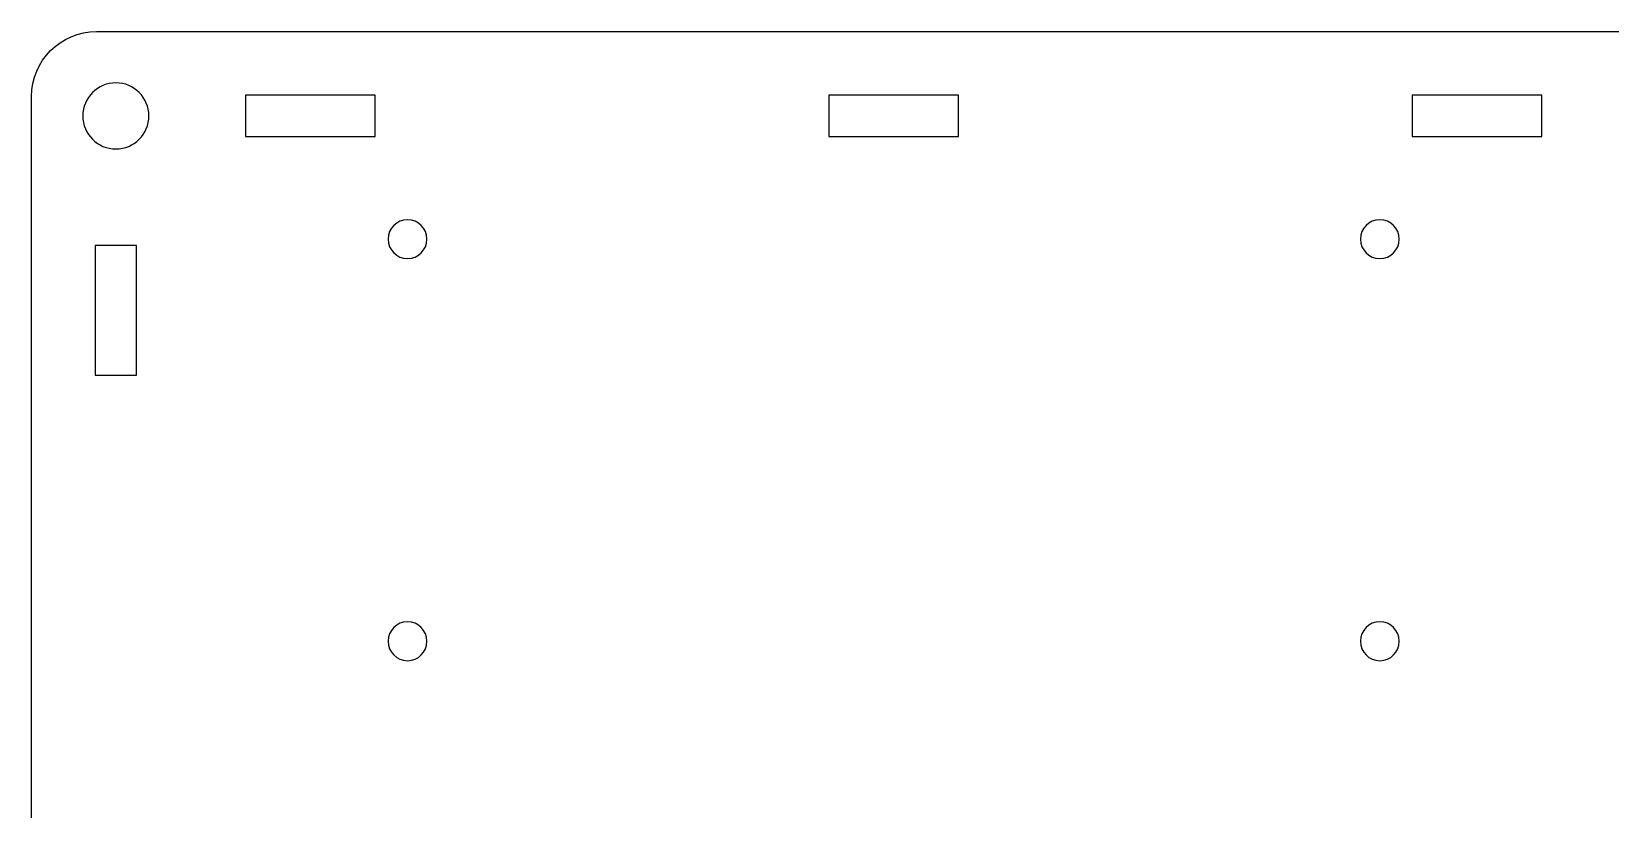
# Model space of a CAD drawing. Extents: x -1020 to 856, y -646 to 1108.
# Drawn here: x 328.5 to 450.3, y 1048 to 1108 of the extents above; entities that cross this region are included whole.
import ezdxf

# ---------------------------------------------------------------- set-up
doc = ezdxf.new("R2010")
doc.units = 0
doc.header["$MEASUREMENT"] = 0
doc.layers.add('LAYER_1', color=7, linetype='CONTINUOUS')

msp = doc.modelspace()

# ---------------------------------------------------------------- linework, layer by layer
at = {"layer": 'LAYER_1', "color": 250}
for points, knots in [([(581.5, 980), (581.5, 980), (581.5, 1103), (581.5, 1103), (581.5, 1103), (581.5, 1105.761), (579.261, 1108), (576.5, 1108), (576.5, 1108), (576.5, 1108), (333.5, 1108), (333.5, 1108), (333.5, 1108), (330.739, 1108), (328.5, 1105.761), (328.5, 1103), (328.5, 1103), (328.5, 1103), (328.5, 980), (328.5, 980), (328.5, 980), (328.5, 977.239), (330.739, 975), (333.5, 975), (333.5, 975), (333.5, 975), (576.5, 975), (576.5, 975), (576.5, 975), (579.261, 975), (581.5, 977.239), (581.5, 980)], [0, 0, 0, 0, 0.125, 0.125, 0.125, 0.125, 0.25, 0.25, 0.25, 0.25, 0.375, 0.375, 0.375, 0.375, 0.5, 0.5, 0.5, 0.5, 0.625, 0.625, 0.625, 0.625, 0.75, 0.75, 0.75, 0.75, 0.875, 0.875, 0.875, 0.875, 1, 1, 1, 1]), ([(335, 1104.05), (336.4081, 1104.05), (337.55, 1102.9081), (337.55, 1101.5), (337.55, 1101.5), (337.55, 1100.0919), (336.4081, 1098.95), (335, 1098.95), (335, 1098.95), (333.5919, 1098.95), (332.45, 1100.0919), (332.45, 1101.5), (332.45, 1101.5), (332.45, 1102.9081), (333.5919, 1104.05), (335, 1104.05)], [0, 0, 0, 0, 0.25, 0.25, 0.25, 0.25, 0.5, 0.5, 0.5, 0.5, 0.75, 0.75, 0.75, 0.75, 1, 1, 1, 1]), ([(345, 1103.1), (345, 1103.1), (355, 1103.1), (355, 1103.1), (355, 1103.1), (355, 1103.1), (355, 1099.9), (355, 1099.9), (355, 1099.9), (355, 1099.9), (345, 1099.9), (345, 1099.9), (345, 1099.9), (345, 1099.9), (345, 1103.1), (345, 1103.1)], [0, 0, 0, 0, 0.25, 0.25, 0.25, 0.25, 0.5, 0.5, 0.5, 0.5, 0.75, 0.75, 0.75, 0.75, 1, 1, 1, 1]), ([(390, 1103.1), (390, 1103.1), (400, 1103.1), (400, 1103.1), (400, 1103.1), (400, 1103.1), (400, 1099.9), (400, 1099.9), (400, 1099.9), (400, 1099.9), (390, 1099.9), (390, 1099.9), (390, 1099.9), (390, 1099.9), (390, 1103.1), (390, 1103.1)], [0, 0, 0, 0, 0.25, 0.25, 0.25, 0.25, 0.5, 0.5, 0.5, 0.5, 0.75, 0.75, 0.75, 0.75, 1, 1, 1, 1]), ([(435, 1103.1), (435, 1103.1), (445, 1103.1), (445, 1103.1), (445, 1103.1), (445, 1103.1), (445, 1099.9), (445, 1099.9), (445, 1099.9), (445, 1099.9), (435, 1099.9), (435, 1099.9), (435, 1099.9), (435, 1099.9), (435, 1103.1), (435, 1103.1)], [0, 0, 0, 0, 0.25, 0.25, 0.25, 0.25, 0.5, 0.5, 0.5, 0.5, 0.75, 0.75, 0.75, 0.75, 1, 1, 1, 1]), ([(357.5, 1093.5), (358.3262, 1093.5), (359, 1092.8262), (359, 1092), (359, 1092), (359, 1091.1738), (358.3262, 1090.5), (357.5, 1090.5), (357.5, 1090.5), (356.6738, 1090.5), (356, 1091.1738), (356, 1092), (356, 1092), (356, 1092.8262), (356.6738, 1093.5), (357.5, 1093.5)], [0, 0, 0, 0, 0.25, 0.25, 0.25, 0.25, 0.5, 0.5, 0.5, 0.5, 0.75, 0.75, 0.75, 0.75, 1, 1, 1, 1]), ([(432.5, 1093.5), (433.3262, 1093.5), (434, 1092.8262), (434, 1092), (434, 1092), (434, 1091.1738), (433.3262, 1090.5), (432.5, 1090.5), (432.5, 1090.5), (431.6738, 1090.5), (431, 1091.1738), (431, 1092), (431, 1092), (431, 1092.8262), (431.6738, 1093.5), (432.5, 1093.5)], [0, 0, 0, 0, 0.25, 0.25, 0.25, 0.25, 0.5, 0.5, 0.5, 0.5, 0.75, 0.75, 0.75, 0.75, 1, 1, 1, 1]), ([(333.4, 1081.5), (333.4, 1081.5), (333.4, 1091.5), (333.4, 1091.5), (333.4, 1091.5), (333.4, 1091.5), (336.6, 1091.5), (336.6, 1091.5), (336.6, 1091.5), (336.6, 1091.5), (336.6, 1081.5), (336.6, 1081.5), (336.6, 1081.5), (336.6, 1081.5), (333.4, 1081.5), (333.4, 1081.5)], [0, 0, 0, 0, 0.25, 0.25, 0.25, 0.25, 0.5, 0.5, 0.5, 0.5, 0.75, 0.75, 0.75, 0.75, 1, 1, 1, 1]), ([(357.5, 1062.5), (358.3262, 1062.5), (359, 1061.8262), (359, 1061), (359, 1061), (359, 1060.1738), (358.3262, 1059.5), (357.5, 1059.5), (357.5, 1059.5), (356.6738, 1059.5), (356, 1060.1738), (356, 1061), (356, 1061), (356, 1061.8262), (356.6738, 1062.5), (357.5, 1062.5)], [0, 0, 0, 0, 0.25, 0.25, 0.25, 0.25, 0.5, 0.5, 0.5, 0.5, 0.75, 0.75, 0.75, 0.75, 1, 1, 1, 1]), ([(432.5, 1062.5), (433.3262, 1062.5), (434, 1061.8262), (434, 1061), (434, 1061), (434, 1060.1738), (433.3262, 1059.5), (432.5, 1059.5), (432.5, 1059.5), (431.6738, 1059.5), (431, 1060.1738), (431, 1061), (431, 1061), (431, 1061.8262), (431.6738, 1062.5), (432.5, 1062.5)], [0, 0, 0, 0, 0.25, 0.25, 0.25, 0.25, 0.5, 0.5, 0.5, 0.5, 0.75, 0.75, 0.75, 0.75, 1, 1, 1, 1])]:
    msp.add_open_spline(points, degree=3, knots=knots, dxfattribs=at)

doc.saveas('drawing.dxf')
